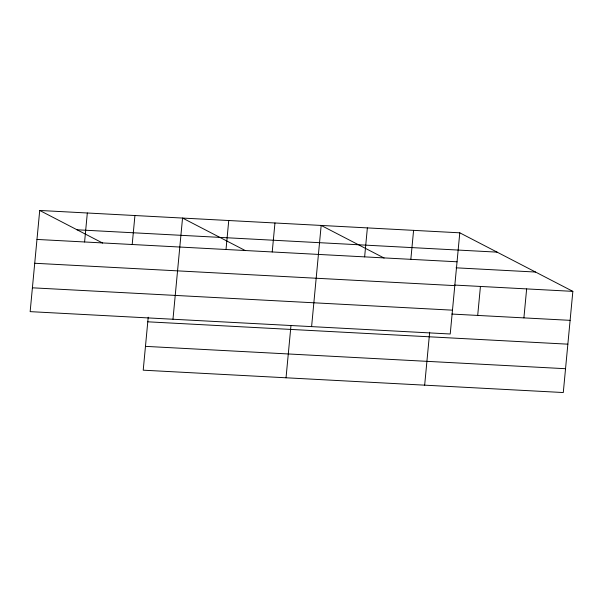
<?xml version="1.0" encoding="UTF-8"?>
<svg xmlns="http://www.w3.org/2000/svg" width="603" height="603" viewBox="0 0 603 603"><rect width="100%" height="100%" fill="white"/><g stroke="black" fill="none" stroke-linecap="round" stroke-linejoin="round"><path stroke-width="0.9" d="M39.715 210.462L30.15 311.638L450.222 333.994L459.788 232.818L39.715 210.462L102.653 243.054M84.586 241.976L87.322 212.995M132.193 244.509L134.929 215.527M148.217 317.231L143.213 370.182L563.285 392.538L572.85 291.362L459.788 232.818M172.978 319.236L182.543 218.06L245.474 250.652M226.012 249.499L228.748 220.517M272.217 251.956L274.953 222.982M286.033 377.787L290.955 325.748M311.6 326.615L321.165 225.439L384.103 258.031M364.634 256.878L367.37 227.896M410.839 259.335L413.583 230.354M424.663 385.166L429.668 332.208M477.697 315.422L480.433 286.448M523.901 317.887L526.645 288.905M77.026 229.781L497.098 252.137M36.971 239.436L457.051 261.792M456.064 267.815L535.539 272.043M454.556 285.068L572.85 291.362M34.725 263.262L454.798 285.618M32.404 287.812L452.476 310.168M451.82 314.05L570.114 320.344M147.78 321.814L567.86 344.17M145.459 346.363L565.539 368.712"/></g></svg>
